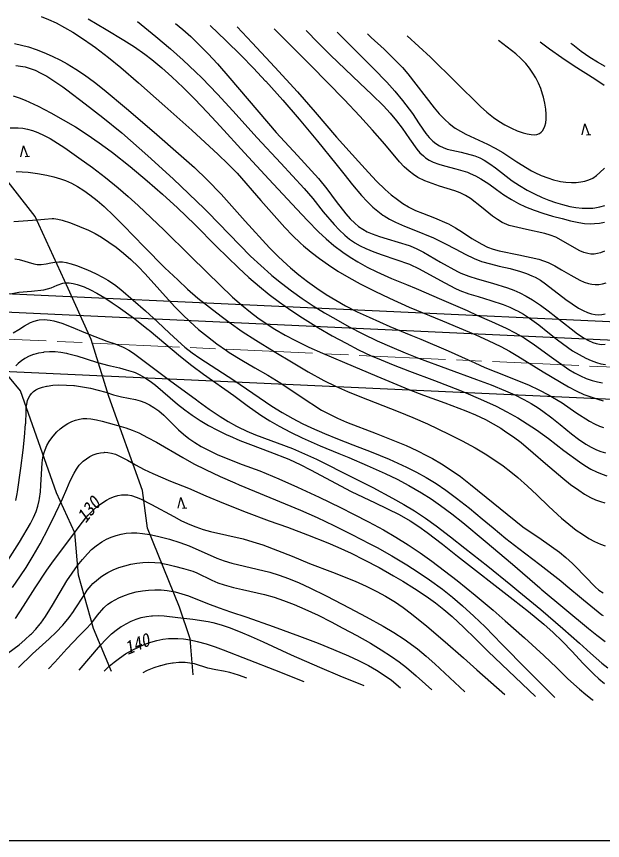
# Model space of a CAD drawing. Units: millimetres at full size, sheet at 1:1000; details may follow other scales. Extents: x 40000 to 680000, y 20000 to 380000.
# Drawn here: x 169014 to 250360, y 205000 to 319255 of the extents above; entities that cross this region are included whole.
import ezdxf
from ezdxf.enums import TextEntityAlignment as Align

# ---------------------------------------------------------------- set-up
doc = ezdxf.new("R2010")
doc.units = ezdxf.units.MM
doc.header["$LTSCALE"] = 1000
doc.linetypes.add('CHAIN', pattern=[18.5, 12, -1.5, 3.5, -1.5])
for name, color, linetype, lineweight in [('M-BGD', 7, 'Continuous', 25), ('M-BMK', 2, 'CHAIN', 13), ('M-STR-STR1', 1, 'Continuous', 25), ('M-TTL-BAND', 7, 'Continuous', 25)]:
    doc.layers.add(name, color=color, linetype=linetype, lineweight=lineweight)
doc.layers.add('M-BGD-HTXT', color=7, linetype='Continuous')
doc.styles.add('ＭＳ ゴシック', font='')
doc.styles.get('ＭＳ ゴシック').set_extended_font_data('MS Gothic')

# ---------------------------------------------------------------- blocks, each defined once
blk = doc.blocks.new('BUHIN17')
at = {"color": 7, "linetype": 'Continuous', "lineweight": 25}
blk.add_line((-706, -282), (-595, -872), dxfattribs=at)
blk.add_lwpolyline([(-818, 311), (737, 139), (-649, -588)], dxfattribs=at)

msp = doc.modelspace()

# ---------------------------------------------------------------- linework, layer by layer
at = {"layer": 'M-BGD'}
for p, q in [((171624, 291529), (161123, 304904)), ((176171, 281517), (171624, 291529)), ((179406, 274451), (176171, 281517)), ((181845, 266575), (179406, 274451)), ((169560, 267331), (166485, 271030)), ((174563, 253200), (169560, 267331)), ((186526, 253508), (181845, 266575)), ((177100, 247664), (174563, 253200)), ((187203, 248296), (186526, 253508)), ((191644, 237340), (187203, 248296)), ((177624, 241771), (177100, 247664)), ((179693, 234376), (177624, 241771)), ((193139, 232966), (191644, 237340)), ((182199, 228439), (179693, 234376)), ((193531, 227952), (193139, 232966))]:
    msp.add_line(p, q, dxfattribs=at)
for points in [[(172426, 319255), (173473, 318835), (174513, 318353), (175679, 317741), (176823, 317072), (178192, 316193), (179534, 315259), (179974, 314940), (181770, 313561), (183500, 312158), (185974, 310046), (188401, 307895), (189602, 306819), (193335, 303489), (197026, 300131), (198349, 298843), (199643, 297509), (202940, 293731), (206257, 289980), (207328, 288884), (208444, 287829), (208859, 287460), (209938, 286557), (211056, 285700), (212325, 284808), (213632, 283962), (215163, 283049), (216740, 282179), (218743, 281152), (220778, 280177), (223531, 278928), (228165, 277043), (232774, 275129), (234508, 274337), (236228, 273486), (237430, 272841), (238626, 272150), (242103, 269995), (245616, 267888), (246685, 267345), (247780, 266855), (248718, 266496), (249692, 266186), (250464, 265983)], [(178962, 318907), (181479, 317458), (183925, 315982), (185396, 315028), (186828, 314028), (187794, 313303), (189206, 312124), (190578, 310900), (192159, 309400), (193706, 307848), (195509, 305955), (197281, 304032), (200659, 300361), (204049, 296700), (207926, 292548), (209414, 290962), (210950, 289414), (211988, 288445), (213070, 287519), (214332, 286556), (215351, 285867), (216412, 285222), (217706, 284515), (219034, 283858), (221080, 282939), (223156, 282072), (224480, 281531), (228031, 280027), (231552, 278470), (232896, 277859), (234956, 276973), (236999, 276029), (238244, 275392), (239464, 274700), (240923, 273751), (243289, 272001), (245703, 270291), (246487, 269830), (247306, 269414), (248091, 269072), (248910, 268781), (249642, 268581), (250375, 268443)], [(185818, 318542), (186310, 318160), (188367, 316490), (190372, 314784), (192135, 313209), (193863, 311585), (194738, 310727), (196904, 308479), (199031, 306184), (202435, 302418), (205709, 298929), (208955, 295381), (210138, 293999), (211597, 292182), (213092, 290416), (213816, 289655), (214580, 288937), (215239, 288396), (215931, 287906), (215989, 287869), (216723, 287445), (217499, 287067), (218619, 286607), (219784, 286196), (221673, 285575), (223548, 284896), (223670, 284846), (224817, 284312), (225934, 283724), (227890, 282628), (229876, 281584), (230546, 281278), (231819, 280819), (233117, 280415), (234865, 279897), (236583, 279325), (237476, 278966), (238342, 278552), (238551, 278440), (239404, 277957), (240226, 277423), (241498, 276488), (242766, 275480), (244090, 274427), (245501, 273384), (246205, 272911), (247102, 272367), (248031, 271874), (248770, 271543), (249523, 271272), (250146, 271107), (250772, 271002)], [(191066, 318263), (192084, 317449), (193204, 316468), (194290, 315436), (195612, 314084), (196900, 312680), (198623, 310711), (205074, 303163), (208019, 299998), (210938, 296770), (212073, 295378), (213382, 293606), (214730, 291880), (215332, 291215), (215968, 290602), (216506, 290157), (217076, 289761), (217710, 289409), (218386, 289103), (219401, 288733), (220453, 288414), (222004, 287977), (223533, 287485), (223638, 287446), (224577, 287036), (225489, 286573), (227855, 285201), (230239, 283888), (230681, 283683), (231807, 283265), (232957, 282901), (235081, 282297), (237181, 281637), (238040, 281305), (238875, 280923), (239779, 280463), (240661, 279946), (241754, 279221), (242830, 278435), (245986, 275959), (246893, 275271), (247822, 274643), (248405, 274314), (248991, 274050), (249463, 273898), (249944, 273806), (250261, 273785), (250707, 273805)], [(195879, 318007), (198073, 315943), (200216, 313845), (201926, 312094), (203598, 310293), (203625, 310264), (205964, 307656), (208263, 305003), (210814, 301960), (213344, 298847), (214469, 297437), (215671, 295905), (216914, 294419), (217670, 293602), (218470, 292828), (219159, 292239), (219883, 291699), (220029, 291600), (220800, 291133), (221605, 290716), (222861, 290159), (224154, 289652), (226913, 288569), (228475, 287799), (230013, 286974), (231278, 286310), (232565, 285702), (233583, 285298), (234792, 284948), (236024, 284654), (237525, 284312), (238996, 283914), (239792, 283640), (240561, 283312), (240990, 283092), (241727, 282678), (242437, 282209), (245258, 280029), (246125, 279399), (247026, 278819), (247658, 278476), (248296, 278197), (248815, 278029), (249343, 277922), (249794, 277889), (250251, 277916), (250270, 277918), (250723, 278008)], [(199648, 317806), (201733, 315622), (204890, 312233), (208006, 308799), (210465, 305978), (213439, 302543), (216474, 299129), (217873, 297626), (219004, 296436), (220182, 295284), (221017, 294545), (221885, 293857), (222642, 293328), (223438, 292846), (223490, 292817), (224406, 292369), (225363, 291969), (227059, 291321), (228743, 290614), (228968, 290504), (229950, 289959), (230905, 289361), (232242, 288486), (233598, 287671), (234383, 287277), (235180, 286988), (235997, 286755), (238732, 286210), (241510, 285594), (242811, 285129), (243752, 284660), (244687, 284127), (245952, 283373), (247191, 282703), (247811, 282432), (248426, 282228), (248887, 282127), (249355, 282078), (249841, 282094), (250333, 282171), (250873, 282320)], [(250629, 286734), (250088, 286499), (249650, 286369), (249209, 286300), (249156, 286296), (248734, 286310), (248301, 286384), (247768, 286548), (247222, 286781), (243865, 288652), (243114, 288947), (242354, 289182), (239829, 289716), (237393, 290291), (236430, 290679), (235760, 291089), (235108, 291559), (233582, 292814), (232019, 294022), (231339, 294440), (230610, 294789), (229852, 295085), (227752, 295741), (225697, 296445), (224714, 296931), (224105, 297335), (223520, 297796), (222835, 298427), (222183, 299110), (220133, 301557), (218423, 303515), (216678, 305421), (214490, 307729), (212202, 310116), (209871, 312461), (204800, 317532)], [(209214, 317297), (210885, 315580), (212608, 313897), (216680, 310004), (218327, 308454), (219940, 306853), (220871, 305849), (221768, 304791), (222557, 303759), (223545, 302288), (224565, 300876), (225012, 300369), (225495, 299912), (225810, 299664), (226310, 299348), (226854, 299078), (227624, 298781), (228431, 298534), (230021, 298122), (231603, 297648), (231981, 297503), (232735, 297156), (233460, 296756), (234576, 296036), (235663, 295264), (236675, 294541), (237713, 293858), (238678, 293347), (239680, 292885), (240864, 292411), (242085, 291987), (243399, 291589), (244744, 291224), (245906, 290921), (247082, 290677), (247875, 290569), (248659, 290522), (249268, 290537), (249945, 290615), (250620, 290754)], [(213540, 317067), (216679, 313932), (218564, 312058), (220408, 310140), (221514, 308908), (222584, 307625), (223962, 305785), (224888, 304373), (225853, 303011), (226311, 302471), (226808, 301976), (227239, 301626), (227710, 301322), (227718, 301318), (228246, 301069), (228806, 300871), (230727, 300429), (232656, 299931), (233307, 299660), (233939, 299331), (234731, 298836), (235496, 298287), (237833, 296466), (238847, 295801), (239890, 295190), (240917, 294655), (241982, 294170), (242898, 293806), (243845, 293478), (244812, 293177), (245808, 292931), (246660, 292779), (247511, 292687), (248256, 292664), (248991, 292700), (249300, 292736), (249984, 292868), (250663, 293062)], [(217751, 316843), (218267, 316359), (220041, 314718), (221777, 313030), (222578, 312179), (223348, 311288), (226995, 306569), (227702, 305755), (228451, 304984), (229074, 304422), (229741, 303903), (229919, 303778), (230637, 303339), (231388, 302951), (234411, 301567), (235476, 300999), (236508, 300380), (238485, 299106), (240514, 297870), (240968, 297625), (241844, 297219), (242755, 296863), (243539, 296618), (244346, 296430), (244536, 296395), (245285, 296282), (246054, 296228), (246717, 296238), (247368, 296308), (247920, 296424), (248458, 296599), (249000, 296857), (249503, 297208), (249976, 297612), (250647, 298228)], [(223230, 316551), (224884, 315096), (226500, 313598), (233408, 306778), (234298, 305994), (235233, 305250), (235981, 304729), (236794, 304237), (237742, 303755), (238521, 303409), (239322, 303120), (239906, 302964), (240472, 302874), (240876, 302862), (241252, 302909), (241617, 303043), (241845, 303202), (242042, 303416), (242219, 303705), (242358, 304052), (242469, 304513), (242529, 305034), (242538, 305699), (242483, 306413), (242357, 307228), (242169, 308048), (242038, 308503), (241777, 309292), (241473, 310025), (241112, 310736), (240705, 311405), (240218, 312084), (239691, 312714), (239026, 313407), (238314, 314061), (237139, 315022), (235925, 315943)], [(168726, 315488), (169705, 315291), (170691, 315031), (171757, 314684), (172820, 314274), (173980, 313758), (175112, 313188), (176034, 312678), (177269, 311930), (178457, 311142), (179845, 310138), (181195, 309088), (184306, 306485), (188121, 303213), (191894, 299939), (193707, 298293), (195485, 296596), (197424, 294617), (200756, 290887), (204127, 287191), (205323, 285989), (206567, 284823), (207053, 284394), (208209, 283425), (209405, 282502), (210687, 281590), (212012, 280722), (213341, 279918), (214706, 279157), (216322, 278324), (217965, 277545), (220841, 276289), (223753, 275084), (225157, 274501), (228915, 272887), (232652, 271215), (234009, 270606), (237098, 269394), (240179, 268120), (241531, 267490), (242883, 266793), (244759, 265683), (246673, 264364), (248571, 263129), (249265, 262756), (249953, 262453), (250504, 262271)], [(250588, 309703), (249272, 310581), (246422, 312388), (244695, 313534), (243006, 314727), (241716, 315697)], [(250704, 312330), (249649, 312921), (248613, 313572), (247405, 314411), (246225, 315303), (245954, 315517)], [(168935, 312443), (169571, 312380), (170208, 312257), (170903, 312056), (171598, 311792), (172410, 311411), (173217, 310965), (174334, 310257), (175435, 309487), (176001, 309076), (178564, 307164), (181014, 305262), (183648, 303112), (187237, 299938), (190773, 296730), (192953, 294676), (195093, 292577), (195557, 292108), (198515, 289051), (201512, 286040), (202915, 284719), (204365, 283436), (204471, 283345), (205801, 282258), (207177, 281210), (208680, 280145), (210218, 279129), (211760, 278175), (213329, 277264), (215197, 276234), (217092, 275257), (219085, 274299), (221113, 273391), (222959, 272619), (224832, 271885), (232868, 268907), (234895, 268162), (236899, 267362), (238183, 266789), (239437, 266164), (240455, 265593), (241441, 264971), (242095, 264513), (243305, 263620), (244494, 262667), (246064, 261400), (247025, 260669), (248034, 259977), (248764, 259543), (249507, 259170), (250121, 258924), (250749, 258736)], [(168569, 308259), (169404, 307995), (170245, 307664), (172015, 306829), (173797, 305903), (175512, 304945), (177202, 303932), (178841, 302879), (180509, 301734), (182151, 300535), (182355, 300380), (184779, 298433), (187153, 296449), (189276, 294600), (191364, 292701), (193753, 290418), (196769, 287383), (199821, 284397), (201255, 283080), (202735, 281799), (204102, 280696), (205507, 279638), (207095, 278523), (208727, 277451), (210939, 276095), (212833, 274989), (214756, 273937), (216493, 273051), (218256, 272220), (219060, 271864), (221299, 270945), (223561, 270080), (227033, 268796), (230490, 267452), (232035, 266795), (233819, 266026), (235578, 265201), (237094, 264427), (238582, 263601), (239911, 262796), (241210, 261939), (242845, 260743), (244969, 259099), (247144, 257492), (247925, 256988), (248749, 256512), (249512, 256123), (250307, 255785), (250940, 255576)], [(168153, 303795), (169234, 303828), (169887, 303763), (170541, 303636), (171262, 303431), (171982, 303162), (172837, 302769), (173677, 302317), (174714, 301687), (175731, 301020), (177687, 299669), (179573, 298295), (181374, 296908), (183123, 295486), (184525, 294288), (185903, 293059), (189516, 289609), (193087, 286127), (195495, 283754), (197235, 282028), (199022, 280341), (200237, 279270), (201495, 278242), (202513, 277476), (203681, 276666), (204884, 275904), (206300, 275086), (207750, 274317), (209609, 273412), (211507, 272554), (214556, 271259), (219010, 269365), (223478, 267531), (225521, 266732), (228455, 265687), (231371, 264585), (232745, 264001), (234098, 263361), (235177, 262788), (236233, 262159), (236953, 261683), (238014, 260958), (239049, 260178), (240753, 258772), (242461, 257283), (244855, 255236), (245930, 254376), (247053, 253556), (247860, 253033), (248687, 252568), (249366, 252250), (250058, 251993), (250660, 251829)], [(168991, 297764), (169801, 297735), (170631, 297652), (171949, 297487), (173251, 297263), (174202, 297044), (175138, 296767), (175818, 296517), (176657, 296131), (177477, 295687), (178362, 295133), (179218, 294527), (180210, 293741), (181171, 292903), (182528, 291613), (183852, 290274), (186732, 287301), (189619, 284406), (191390, 282723), (192772, 281449), (194195, 280220), (195787, 278928), (197417, 277683), (198549, 276858), (200362, 275599), (202217, 274385), (204790, 272788), (207403, 271230), (209520, 269991), (211671, 268803), (213276, 267998), (214960, 267244), (216669, 266544), (222012, 264499), (224047, 263664), (226066, 262771), (229021, 261330), (230855, 260408), (232670, 259428), (234051, 258619), (235402, 257757), (236545, 256961), (237655, 256113), (238608, 255316), (239936, 254142), (241222, 252923), (242913, 251291), (244658, 249689), (245662, 248848), (246715, 248044), (247567, 247458), (248471, 246898), (249262, 246457), (250076, 246073), (250705, 245836)], [(168641, 290806), (171879, 291037), (172926, 291170), (173968, 291241), (174194, 291233), (174773, 291159), (175357, 291023), (176518, 290636), (177776, 290147), (179002, 289606), (179919, 289147), (180819, 288641), (181844, 287975), (182842, 287254), (183876, 286430), (184880, 285553), (185896, 284585), (186874, 283578), (190943, 279056), (192003, 277964), (193113, 276908), (194300, 275862), (195528, 274862), (196839, 273872), (198185, 272932), (198560, 272683), (200314, 271591), (202100, 270551), (203901, 269510), (205687, 268424), (208508, 266531), (211359, 264690), (212350, 264140), (213564, 263546), (214806, 263005), (218925, 261433), (221033, 260620), (223115, 259753), (224578, 259085), (226020, 258359), (226753, 257959), (227988, 257235), (229200, 256456), (230636, 255450), (232050, 254386), (239290, 248508), (241833, 246775), (244366, 244976), (245282, 244237), (246184, 243430), (246576, 243048), (247936, 241585), (249320, 240182), (249864, 239727), (250444, 239321)], [(168805, 285668), (169376, 285551), (169396, 285546), (171416, 284954), (171910, 284877), (172408, 284860), (172448, 284862), (173114, 284939), (173775, 285076), (174336, 285187), (174897, 285247), (175390, 285231), (175891, 285153), (176613, 284962), (177335, 284717), (178893, 284122), (179979, 283628), (181045, 283076), (181682, 282701), (182600, 282082), (183485, 281412), (185234, 279943), (186931, 278455), (188604, 276929), (190242, 275341), (191916, 273800), (192396, 273396), (193421, 272606), (194482, 271863), (199201, 268849), (204478, 265202), (205901, 264329), (207354, 263509), (208649, 262836), (209965, 262207), (211755, 261417), (213570, 260683), (215711, 259867), (218238, 258910), (220740, 257898), (223173, 256784), (224544, 256082), (225897, 255321), (227254, 254487), (228588, 253597), (230111, 252491), (231898, 251077), (233654, 249610), (235170, 248339), (236933, 246898), (238728, 245483), (241664, 243275), (244568, 241016), (245265, 240428), (247719, 238366), (250271, 236302), (250428, 236184)], [(168189, 280779), (169344, 281009), (171089, 281158), (172798, 281364), (173318, 281486), (173831, 281652), (174648, 281990), (175470, 282267), (175906, 282321), (176349, 282314), (176896, 282237), (177454, 282095), (178394, 281755), (179310, 281351), (180186, 280900), (181266, 280262), (182319, 279570), (183133, 279003), (185245, 277451), (187310, 275858), (187419, 275771), (191766, 272094), (193351, 270865), (194981, 269677), (199196, 266685), (201044, 265309), (202922, 263987), (202930, 263981), (204186, 263191), (205482, 262448), (207054, 261625), (208657, 260853), (211188, 259730), (213759, 258655), (215127, 258091), (217674, 257017), (220190, 255891), (221854, 255086), (223487, 254229), (225252, 253205), (226583, 252365), (227882, 251474), (229448, 250314), (230982, 249105), (234059, 246529), (237865, 243299), (241641, 240026), (241859, 239835), (248433, 234378), (249562, 233468), (250733, 232603)], [(168551, 275376), (169324, 275866), (170146, 276379), (170978, 276829), (171462, 277027), (171972, 277169), (172147, 277201), (172874, 277246), (173703, 277167), (174190, 277070), (175313, 276738), (176851, 276149), (178376, 275500), (179877, 274871), (181551, 274236), (182699, 273848), (183828, 273402), (183936, 273351), (184616, 272982), (185268, 272559), (186533, 271619), (190245, 268828), (193982, 266093), (194250, 265901), (195746, 264819), (197283, 263783), (198398, 263097), (199540, 262466), (199762, 262352), (200967, 261780), (202199, 261261), (207328, 259335), (209003, 258623), (210652, 257856), (215680, 255319), (218465, 253927), (221229, 252480), (222767, 251610), (224274, 250691), (225792, 249675), (227277, 248609), (229261, 247102), (231229, 245555), (234447, 243034), (237632, 240461), (238755, 239514), (241787, 237028), (244872, 234419), (247176, 232375), (248701, 230957), (250275, 229575), (251087, 228938)], [(168928, 270831), (169275, 271201), (169289, 271215), (169715, 271564), (170177, 271864), (170237, 271899), (170818, 272185), (171421, 272415), (171459, 272427), (172133, 272609), (172829, 272734), (172878, 272740), (173594, 272796), (174321, 272791), (174370, 272789), (175176, 272708), (175973, 272568), (176100, 272541), (177395, 272196), (178683, 271793), (180248, 271300), (181827, 270867), (182080, 270806), (183294, 270522), (184259, 270283), (185201, 269988), (185487, 269877), (186151, 269574), (186795, 269213), (187561, 268702), (188300, 268138), (191365, 265487), (192365, 264695), (193395, 263955), (194513, 263228), (195668, 262549), (196937, 261875), (198234, 261255), (198580, 261100), (200035, 260467), (201515, 259888), (204185, 258910), (206829, 257876), (206930, 257833), (208397, 257153), (209837, 256419), (215487, 253380), (218819, 251822), (222114, 250215), (223670, 249329), (224860, 248549), (226027, 247712), (228129, 246080), (230210, 244412), (237937, 238434), (240080, 236744), (242194, 235000), (243491, 233858), (244761, 232658), (246154, 231216), (247622, 229611), (249137, 228044), (249853, 227397), (250615, 226790)], [(168932, 252153), (169125, 253062), (169173, 253327), (169607, 256645), (169927, 259134), (170138, 260940), (170289, 262752), (170292, 262802), (170356, 264501), (170370, 265041), (170433, 265515), (170559, 265988), (170690, 266325), (170872, 266671), (171110, 266992), (171395, 267256), (171720, 267474), (172079, 267656), (172615, 267851), (173174, 267990), (173261, 268007), (174082, 268116), (174905, 268167), (175942, 268158), (176974, 268088), (177063, 268080), (178183, 267924), (179293, 267709), (179312, 267704), (180360, 267454), (181397, 267164), (182499, 266807), (183615, 266505), (185525, 266167), (186181, 265982), (186821, 265739), (187467, 265429), (188093, 265059), (188782, 264566), (189473, 263972), (190130, 263326), (191502, 261946), (192193, 261330), (192927, 260756), (193776, 260174), (194669, 259636), (195762, 259056), (196890, 258526), (198603, 257812), (200358, 257146), (202808, 256239), (205440, 255141), (208041, 253991), (211024, 252600), (213988, 251152), (215814, 250231), (217891, 249173), (219948, 248056), (221678, 247053), (223376, 245999), (225039, 244890), (226669, 243730), (228437, 242402), (230186, 241032), (232694, 238998), (235161, 236919), (236832, 235462), (239532, 233094), (242203, 230671), (244027, 228933), (245566, 227434), (247149, 225976), (248024, 225250), (248935, 224573), (249082, 224471)], [(167794, 243839), (169415, 246390), (170977, 248962), (171390, 249792), (171745, 250641), (171989, 251371), (172178, 252128), (172233, 252421), (172353, 253334), (172414, 254263), (172467, 255818), (172580, 257374), (172694, 258094), (172867, 258801), (172992, 259182), (173239, 259751), (173548, 260308), (173917, 260847), (174345, 261364), (174614, 261646), (175099, 262094), (175624, 262496), (176148, 262824), (176696, 263097), (177216, 263293), (177757, 263431), (178218, 263496), (178784, 263506), (179349, 263456), (180132, 263315), (180912, 263128), (182564, 262689), (184178, 262198), (185090, 261874), (185986, 261510), (187222, 260900), (188440, 260233), (192090, 258096), (193650, 257236), (195245, 256425), (197271, 255473), (199321, 254576), (199920, 254324), (208418, 250816), (210758, 249784), (213073, 248697), (215580, 247450), (218062, 246148), (219057, 245608), (221133, 244452), (223186, 243240), (224786, 242230), (226359, 241166), (228135, 239858), (229547, 238732), (230929, 237552), (232512, 236113), (234056, 234628), (236406, 232244), (239884, 228689), (243409, 225154), (243760, 224810)], [(168476, 240097), (169574, 241683), (170348, 242873), (171338, 244484), (172282, 246134), (173440, 248361), (174447, 250337), (175414, 252369), (176020, 253758), (176490, 254866), (177011, 255942), (177345, 256499), (177732, 257027), (178292, 257609), (178716, 257944), (179189, 258240), (179682, 258479), (180195, 258660), (180678, 258771), (181171, 258822), (181230, 258824), (181715, 258801), (182193, 258717), (182766, 258546), (183332, 258314), (184448, 257729), (185553, 257087), (186740, 256450), (187930, 255877), (190409, 254828), (192888, 253837), (195295, 252786), (197729, 251775), (200890, 250535), (204084, 249347), (206611, 248426), (209420, 247376), (212216, 246268), (213632, 245666), (215476, 244821), (217294, 243922), (219335, 242841), (221359, 241700), (222654, 240938), (224279, 239947), (225877, 238901), (227167, 237976), (228344, 237037), (229484, 236051), (231115, 234531), (232708, 232964), (234475, 231199), (241067, 224981)], [(168902, 235802), (170000, 237499), (171599, 240016), (173250, 242502), (174153, 243795), (176821, 247356), (177709, 248559), (178661, 249747), (178985, 250108), (179606, 250741), (180277, 251339), (180868, 251793), (181493, 252196), (182037, 252481), (182602, 252709), (183099, 252849), (183611, 252930), (183964, 252946), (184470, 252912), (184977, 252816), (185606, 252627), (186240, 252371), (187748, 251604), (190847, 249925), (191944, 249341), (193075, 248808), (193897, 248475), (194914, 248127), (195950, 247835), (200469, 246816), (201844, 246430), (203199, 245986), (205240, 245227), (207265, 244411), (209702, 243416), (212871, 242205), (216013, 240941), (217530, 240265), (219017, 239537), (220216, 238887), (221386, 238185), (221470, 238132), (222682, 237309), (223862, 236436), (225978, 234738), (228535, 232556), (231050, 230333), (232931, 228646), (236793, 225253)], [(166175, 229803), (169372, 232149), (170198, 232825), (170985, 233545), (171092, 233651), (171721, 234320), (172304, 235030), (172377, 235125), (173046, 236072), (173665, 237054), (174014, 237639), (176019, 240998), (176733, 242075), (177502, 243139), (178159, 243967), (178862, 244757), (179449, 245334), (180075, 245864), (180881, 246424), (181506, 246768), (182160, 247059), (182847, 247298), (183552, 247479), (184258, 247599), (184969, 247661), (185741, 247656), (186508, 247592), (187548, 247427), (188579, 247203), (188774, 247156), (190247, 246773), (191688, 246336), (192985, 245860), (196829, 244135), (197861, 243770), (198914, 243462), (204172, 242218), (205475, 241811), (206758, 241347), (208262, 240731), (209755, 240055), (212003, 238944), (214240, 237770), (215173, 237274), (217555, 236029), (219902, 234735), (221372, 233860), (222807, 232937), (224664, 231599), (225899, 230574), (227104, 229496), (231228, 225607)], [(169290, 228992), (171258, 230871), (173541, 232954), (174520, 233897), (175455, 234882), (175673, 235129), (176325, 235910), (176935, 236736), (177091, 236968), (178389, 239037), (178849, 239702), (179363, 240338), (179621, 240615), (180117, 241072), (180663, 241492), (181003, 241723), (181708, 242142), (182456, 242515), (183242, 242838), (184051, 243106), (184877, 243317), (185726, 243471), (186561, 243563), (187407, 243595), (188217, 243567), (189028, 243479), (189088, 243470), (190010, 243284), (190931, 243055), (192217, 242725), (193486, 242336), (194061, 242111), (196138, 241085), (196982, 240732), (197856, 240431), (199116, 240082), (200407, 239786), (203447, 239122), (204783, 238735), (206098, 238293), (207581, 237725), (209052, 237097), (210894, 236234), (212714, 235314), (214331, 234459), (216256, 233436), (218150, 232362), (219637, 231454), (221089, 230497), (222130, 229758), (223154, 228979), (224501, 227853), (225810, 226680), (226653, 225898)], [(173452, 228814), (174318, 229747), (176012, 231578), (177734, 233390), (178615, 234258), (179454, 235169), (179466, 235184), (180274, 236242), (181130, 237264), (181237, 237368), (181691, 237750), (182193, 238092), (183218, 238633), (183995, 238961), (184805, 239237), (185644, 239458), (186498, 239620), (187360, 239723), (188225, 239765), (189079, 239748), (189935, 239670), (191024, 239478), (191963, 239219), (192880, 238904), (195521, 237848), (197126, 237240), (198742, 236692), (200980, 235977), (204631, 234695), (208277, 233353), (210888, 232345), (213011, 231506), (215112, 230611), (216507, 229958), (217868, 229254), (218975, 228618), (220055, 227929), (221046, 227220), (222307, 226174)], [(177728, 228630), (180664, 232074), (181421, 232876), (182226, 233642), (182864, 234171), (183541, 234654), (183574, 234676), (184223, 235062), (184913, 235402), (185610, 235678), (186336, 235901), (187045, 236058), (187771, 236156), (187900, 236167), (188707, 236185), (189513, 236144), (191406, 235928), (193516, 235672), (195604, 235359), (196282, 235218), (197405, 234907), (198522, 234534), (200062, 233938), (201584, 233284), (203254, 232536), (207162, 230749), (211086, 229020), (213919, 227842), (217215, 226498)], [(181201, 228481), (181894, 229161), (182582, 229748), (183318, 230298), (184171, 230864), (185072, 231389), (185932, 231822), (186824, 232204), (187658, 232499), (188514, 232738), (189309, 232900), (190118, 233002), (190593, 233032), (191396, 233026), (192206, 232960), (193142, 232817), (194083, 232612), (195330, 232263), (196577, 231852), (197697, 231451), (204807, 228648), (208909, 227026)], [(201008, 227528), (199822, 227934), (198611, 228284), (197759, 228482), (196664, 228672), (195572, 228913), (193731, 229491), (193083, 229613), (192424, 229675), (192274, 229682), (191534, 229677), (190786, 229612), (190677, 229598), (189842, 229449), (189010, 229239), (188962, 229225), (188063, 228922), (187177, 228559), (187077, 228514), (186535, 228252)]]:
    msp.add_lwpolyline(points, dxfattribs=at)
at = {"layer": 'M-BMK'}
msp.add_lwpolyline([(61264, 279405), (161158, 274812), (261053, 270219), (291954, 268798)], dxfattribs=at)
at = {"layer": 'M-STR-STR1'}
msp.add_line((86909, 281980), (264675, 273807), dxfattribs=at)
for points in [[(292241, 275042), (261340, 276463), (161446, 281055), (87024, 284477)], [(291747, 264303), (260846, 265724), (160952, 270317), (86530, 273739)]]:
    msp.add_lwpolyline(points, dxfattribs=at)
at = {"layer": 'M-TTL-BAND'}
msp.add_line((40000, 205000), (579000, 205000), dxfattribs=at)

# ---------------------------------------------------------------- block references
at = {"layer": 'M-BGD', "rotation": 82.51266}
for p in [(247960, 303602), (170054, 300568), (191858, 251832)]:
    msp.add_blockref('BUHIN17', p, dxfattribs=at)

# ---------------------------------------------------------------- texts
at = {"layer": 'M-BGD-HTXT', "style": 'ＭＳ ゴシック', "oblique": 15, "width": 0.95}
for s, rotation, p in [('130', 51.795, (179036, 248547)), ('140', 23.084, (184645, 230196))]:
    msp.add_text(s, height=1833, rotation=rotation, dxfattribs=at).set_placement(p, align=Align.BOTTOM_LEFT)

doc.saveas('drawing.dxf')
